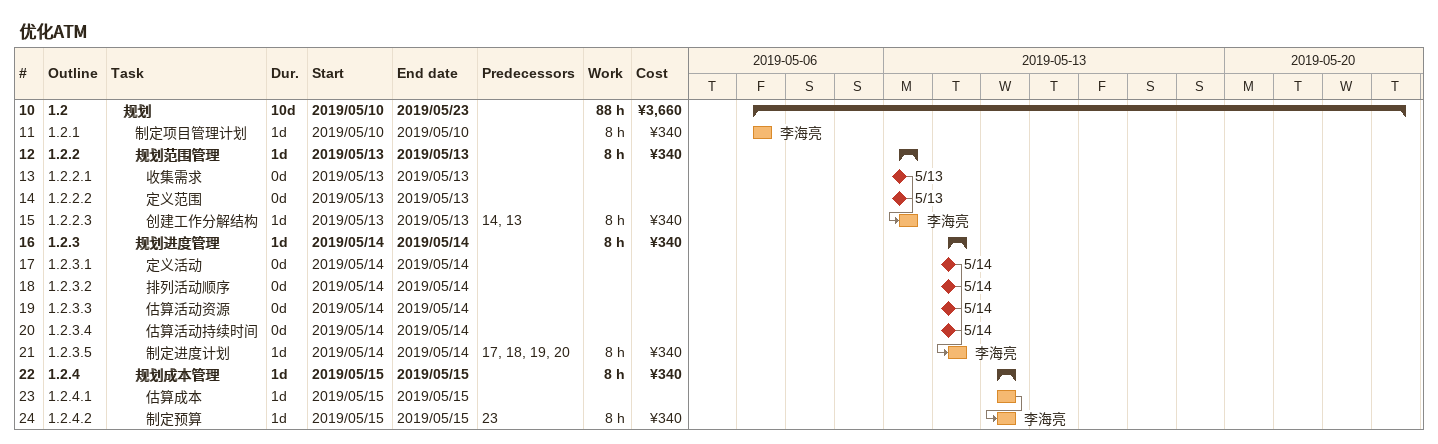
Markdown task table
优化ATM

| ID | WBS | Task | Duration | Start | Finish | Predecessors | Resources | Work (h) | Cost (¥) |
|---|---|---|---|---|---|---|---|---|---|
| 10 | 1.2 | **规划** | 10d | 2019-05-10 | 2019-05-23 |  |  | 88 | 3660 |
| 11 | 1.2.1 | 制定项目管理计划 | 1d | 2019-05-10 | 2019-05-10 |  | 李海亮 | 8 | 340 |
| 12 | 1.2.2 | **规划范围管理** | 1d | 2019-05-13 | 2019-05-13 |  |  | 8 | 340 |
| 13 | 1.2.2.1 | 收集需求 | 0d | 2019-05-13 | 2019-05-13 |  |  |  |  |
| 14 | 1.2.2.2 | 定义范围 | 0d | 2019-05-13 | 2019-05-13 |  |  |  |  |
| 15 | 1.2.2.3 | 创建工作分解结构 | 1d | 2019-05-13 | 2019-05-13 | 14, 13 | 李海亮 | 8 | 340 |
| 16 | 1.2.3 | **规划进度管理** | 1d | 2019-05-14 | 2019-05-14 |  |  | 8 | 340 |
| 17 | 1.2.3.1 | 定义活动 | 0d | 2019-05-14 | 2019-05-14 |  |  |  |  |
| 18 | 1.2.3.2 | 排列活动顺序 | 0d | 2019-05-14 | 2019-05-14 |  |  |  |  |
| 19 | 1.2.3.3 | 估算活动资源 | 0d | 2019-05-14 | 2019-05-14 |  |  |  |  |
| 20 | 1.2.3.4 | 估算活动持续时间 | 0d | 2019-05-14 | 2019-05-14 |  |  |  |  |
| 21 | 1.2.3.5 | 制定进度计划 | 1d | 2019-05-14 | 2019-05-14 | 17, 18, 19, 20 | 李海亮 | 8 | 340 |
| 22 | 1.2.4 | **规划成本管理** | 1d | 2019-05-15 | 2019-05-15 |  |  | 8 | 340 |
| 23 | 1.2.4.1 | 估算成本 | 1d | 2019-05-15 | 2019-05-15 |  |  |  |  |
| 24 | 1.2.4.2 | 制定预算 | 1d | 2019-05-15 | 2019-05-15 | 23 | 李海亮 | 8 | 340 |
